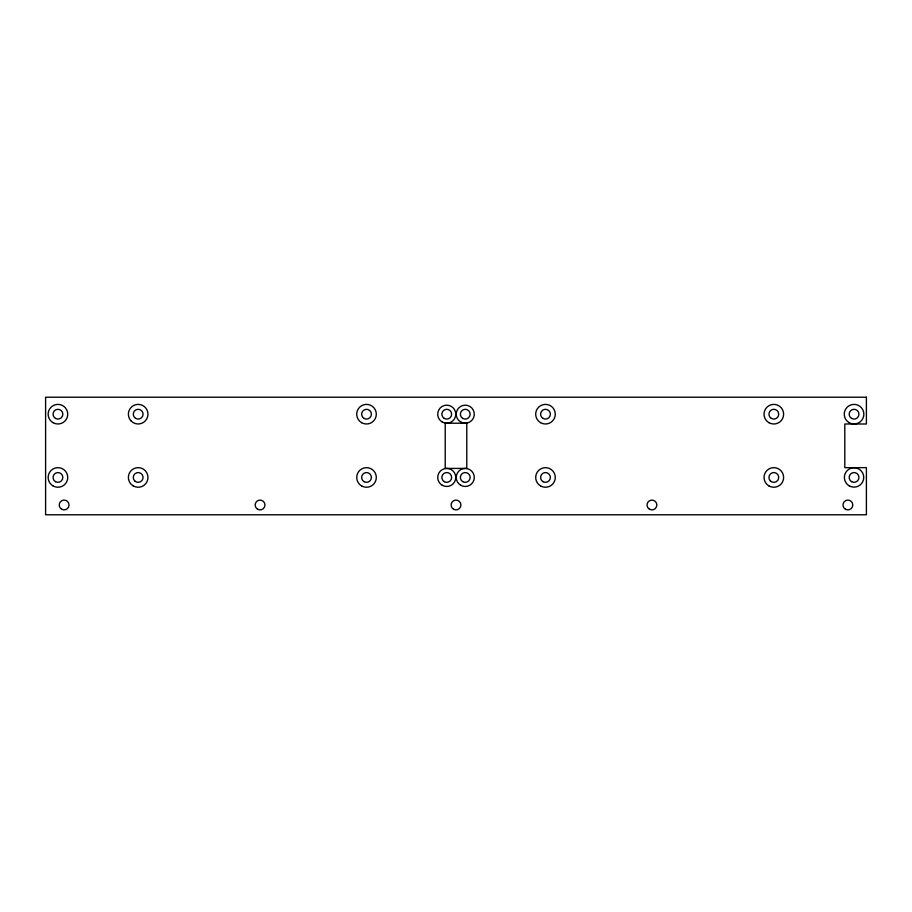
<?xml version="1.0" encoding="UTF-8"?>
<svg xmlns="http://www.w3.org/2000/svg" width="912" height="912" viewBox="0 0 912 912"><rect width="100%" height="100%" fill="white"/><g stroke="black" fill="none" stroke-linecap="round" stroke-linejoin="round"><path stroke-width="1.37" d="M866.4 397.222L45.6 397.222L45.6 514.778L866.4 514.778L866.4 467.651L844.797 467.651L844.797 423.989L866.4 423.989L866.4 397.222M466.796 423.214L445.204 423.214L445.204 468.415L466.796 468.415L466.796 423.214M540.588 485.925A9.793 9.793 0 0 0 555.283 477.443A9.793 9.793 0 0 0 540.588 468.962A9.793 9.793 0 0 0 540.588 485.925M460.742 485.264A9.029 9.029 0 0 0 474.286 477.443A9.029 9.029 0 0 0 460.742 469.634A9.029 9.029 0 0 0 460.742 485.264M361.619 422.678A9.793 9.793 0 0 0 376.314 414.185A9.793 9.793 0 0 0 361.619 405.703A9.793 9.793 0 0 0 361.619 422.678M453.549 509.227A4.902 4.902 0 0 0 460.902 504.986A4.902 4.902 0 0 0 453.549 500.745A4.902 4.902 0 0 0 453.549 509.227M845.435 509.227A4.902 4.902 0 0 0 852.788 504.986A4.902 4.902 0 0 0 845.435 500.745A4.902 4.902 0 0 0 845.435 509.227M61.663 509.227A4.902 4.902 0 0 0 69.016 504.986A4.902 4.902 0 0 0 61.663 500.745A4.902 4.902 0 0 0 61.663 509.227M257.606 509.227A4.902 4.902 0 0 0 264.959 504.986A4.902 4.902 0 0 0 257.606 500.745A4.902 4.902 0 0 0 257.606 509.227M649.492 509.227A4.902 4.902 0 0 0 656.845 504.986A4.902 4.902 0 0 0 649.492 500.745A4.902 4.902 0 0 0 649.492 509.227M361.619 485.925A9.793 9.793 0 0 0 376.314 477.443A9.793 9.793 0 0 0 361.619 468.962A9.793 9.793 0 0 0 361.619 485.925M540.588 422.678A9.793 9.793 0 0 0 555.283 414.185A9.793 9.793 0 0 0 540.588 405.703A9.793 9.793 0 0 0 540.588 422.678M442.229 485.264A9.029 9.029 0 0 0 455.772 477.443A9.029 9.029 0 0 0 442.229 469.634A9.029 9.029 0 0 0 442.229 485.264M442.229 422.005A9.029 9.029 0 0 0 455.772 414.185A9.029 9.029 0 0 0 442.229 406.376A9.029 9.029 0 0 0 442.229 422.005M460.742 422.005A9.029 9.029 0 0 0 474.286 414.185A9.029 9.029 0 0 0 460.742 406.376A9.029 9.029 0 0 0 460.742 422.005M364.07 481.684A4.902 4.902 0 0 0 371.412 477.443A4.902 4.902 0 0 0 364.07 473.203A4.902 4.902 0 0 0 364.07 481.684M364.07 418.426A4.902 4.902 0 0 0 371.412 414.185A4.902 4.902 0 0 0 364.07 409.944A4.902 4.902 0 0 0 364.07 418.426M543.039 481.684A4.902 4.902 0 0 0 550.381 477.443A4.902 4.902 0 0 0 543.039 473.203A4.902 4.902 0 0 0 543.039 481.684M462.806 418.426A4.902 4.902 0 0 0 470.159 414.185A4.902 4.902 0 0 0 462.806 409.944A4.902 4.902 0 0 0 462.806 418.426M462.806 481.684A4.902 4.902 0 0 0 470.159 477.443A4.902 4.902 0 0 0 462.806 473.203A4.902 4.902 0 0 0 462.806 481.684M444.292 481.684A4.902 4.902 0 0 0 451.645 477.443A4.902 4.902 0 0 0 444.292 473.203A4.902 4.902 0 0 0 444.292 481.684M444.292 418.426A4.902 4.902 0 0 0 451.645 414.185A4.902 4.902 0 0 0 444.292 409.944A4.902 4.902 0 0 0 444.292 418.426M543.039 418.426A4.902 4.902 0 0 0 550.381 414.185A4.902 4.902 0 0 0 543.039 409.944A4.902 4.902 0 0 0 543.039 418.426M770.366 480.909A4.902 4.902 0 0 0 778.563 478.709A4.902 4.902 0 0 0 772.555 472.712A4.902 4.902 0 0 0 770.366 480.909M851.603 418.426A4.902 4.902 0 0 0 858.956 414.185A4.902 4.902 0 0 0 851.603 409.944A4.902 4.902 0 0 0 851.603 418.426M771.381 418.426A4.902 4.902 0 0 0 778.723 414.185A4.902 4.902 0 0 0 771.381 409.944A4.902 4.902 0 0 0 771.381 418.426M55.495 418.426A4.902 4.902 0 0 0 62.837 414.185A4.902 4.902 0 0 0 55.495 409.944A4.902 4.902 0 0 0 55.495 418.426M135.717 418.426A4.902 4.902 0 0 0 143.07 414.185A4.902 4.902 0 0 0 135.717 409.944A4.902 4.902 0 0 0 135.717 418.426M55.495 481.684A4.902 4.902 0 0 0 62.837 477.443A4.902 4.902 0 0 0 55.495 473.203A4.902 4.902 0 0 0 55.495 481.684M134.702 480.909A4.902 4.902 0 0 0 142.899 478.709A4.902 4.902 0 0 0 136.903 472.712A4.902 4.902 0 0 0 134.702 480.909M851.603 481.684A4.902 4.902 0 0 0 858.956 477.443A4.902 4.902 0 0 0 851.603 473.203A4.902 4.902 0 0 0 851.603 481.684M133.277 485.925A9.793 9.793 0 0 0 147.972 477.443A9.793 9.793 0 0 0 133.277 468.962A9.793 9.793 0 0 0 133.277 485.925M131.248 421.116A9.793 9.793 0 0 0 147.63 416.727A9.793 9.793 0 0 0 135.637 404.723A9.793 9.793 0 0 0 131.248 421.116M53.044 485.925A9.793 9.793 0 0 0 67.739 477.443A9.793 9.793 0 0 0 53.044 468.962A9.793 9.793 0 0 0 53.044 485.925M768.93 422.678A9.793 9.793 0 0 0 783.625 414.185A9.793 9.793 0 0 0 768.93 405.703A9.793 9.793 0 0 0 768.93 422.678M768.93 485.925A9.793 9.793 0 0 0 783.625 477.443A9.793 9.793 0 0 0 768.93 468.962A9.793 9.793 0 0 0 768.93 485.925M849.163 422.678A9.793 9.793 0 0 0 863.858 414.185A9.793 9.793 0 0 0 849.163 405.703A9.793 9.793 0 0 0 849.163 422.678M53.044 422.678A9.793 9.793 0 0 0 67.739 414.185A9.793 9.793 0 0 0 53.044 405.703A9.793 9.793 0 0 0 53.044 422.678M849.209 485.834A9.69 9.69 0 0 0 863.744 477.443A9.69 9.69 0 0 0 849.209 469.053A9.69 9.69 0 0 0 849.209 485.834"/></g></svg>
